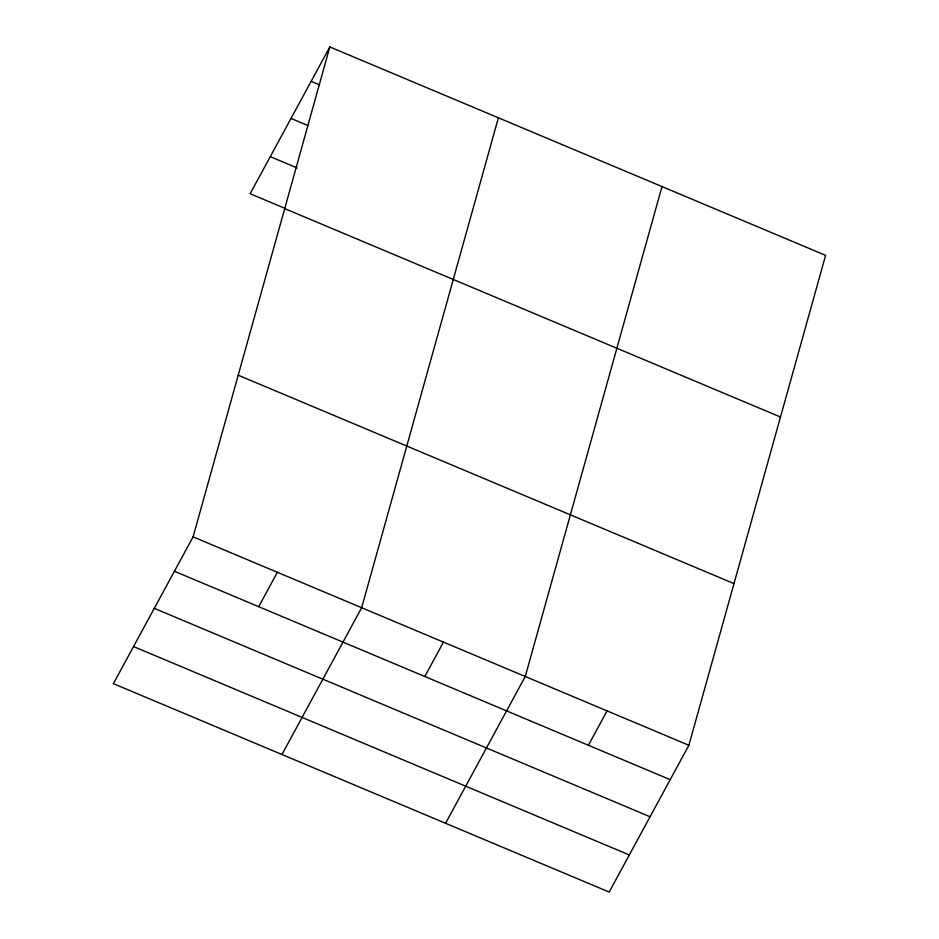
<?xml version="1.0" encoding="UTF-8"?>
<svg xmlns="http://www.w3.org/2000/svg" width="939" height="939" viewBox="0 0 939 939"><rect width="100%" height="100%" fill="white"/><g stroke="black" fill="none" stroke-linecap="round" stroke-linejoin="round"><path stroke-width="1.41" d="M193.094 536.862L329.824 46.95L825.604 255.349L688.874 745.273L609.176 892.05L113.396 683.651L193.094 536.862L688.874 745.273M498.386 117.809L361.656 607.721L281.958 754.498M661.995 186.579L525.265 676.491L445.567 823.28M329.824 46.95L250.126 193.727L284.916 208.352M258.706 606.688L277.381 572.297M424.792 676.503L443.466 642.112M588.401 745.273L607.064 710.882M311.149 81.341L319.178 84.71M291.02 118.431L308.403 125.744M270.268 156.637L297.029 167.893M284.705 208.622L780.485 417.022M238.213 375.189L733.993 583.6M174.419 571.252L670.2 779.663M154.289 608.343L650.058 816.742M133.538 646.56L629.318 854.96"/></g></svg>
